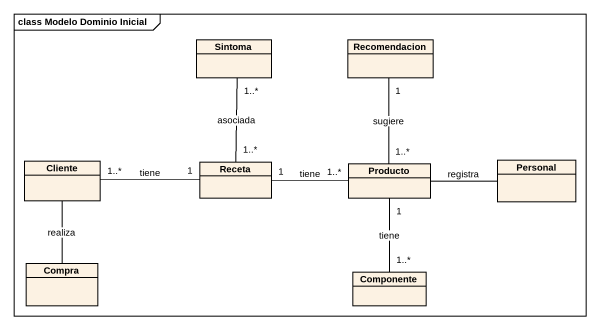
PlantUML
@startuml
mainframe class Modelo Dominio Inicial
hide circle
hide empty members
class Sintoma
class Recomendacion
class Cliente
class Receta
class Personal
class Producto
class Compra
class Componente
Recomendacion "1" -- "1..*" Producto : sugiere
Cliente "1..*" -right- "1" Receta : tiene
Cliente -- Compra : realiza
Receta "1..*" -up- "1..*" Sintoma : asociada
Receta "1" -right- "1..*" Producto : tiene
Personal -left- Producto : registra
Producto "1" -- "1..*" Componente : tiene
@enduml
